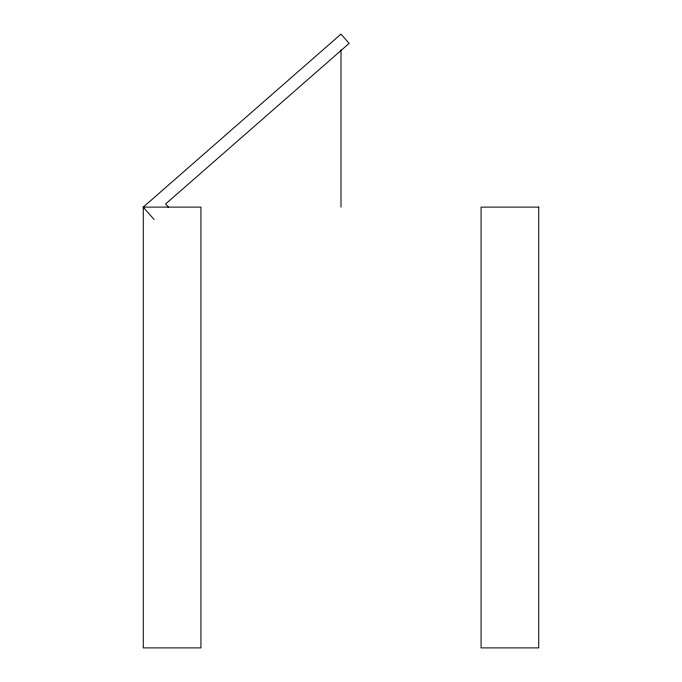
<?xml version="1.0" encoding="UTF-8"?>
<svg xmlns="http://www.w3.org/2000/svg" width="682" height="682" viewBox="0 0 682 682"><rect width="100%" height="100%" fill="white"/><g stroke="black" fill="none" stroke-linecap="round" stroke-linejoin="round"><path stroke-width="1.02" d="M168.292 207.115L165.573 204.02L349.141 43.401L341 34.1L143.263 207.115L143.263 647.9L200.934 647.9L200.934 207.115L143.263 207.115L154.115 219.519M341 50.025L341 207.115M538.737 207.115L481.066 207.115L481.066 647.9L538.737 647.9L538.737 207.115"/></g></svg>
